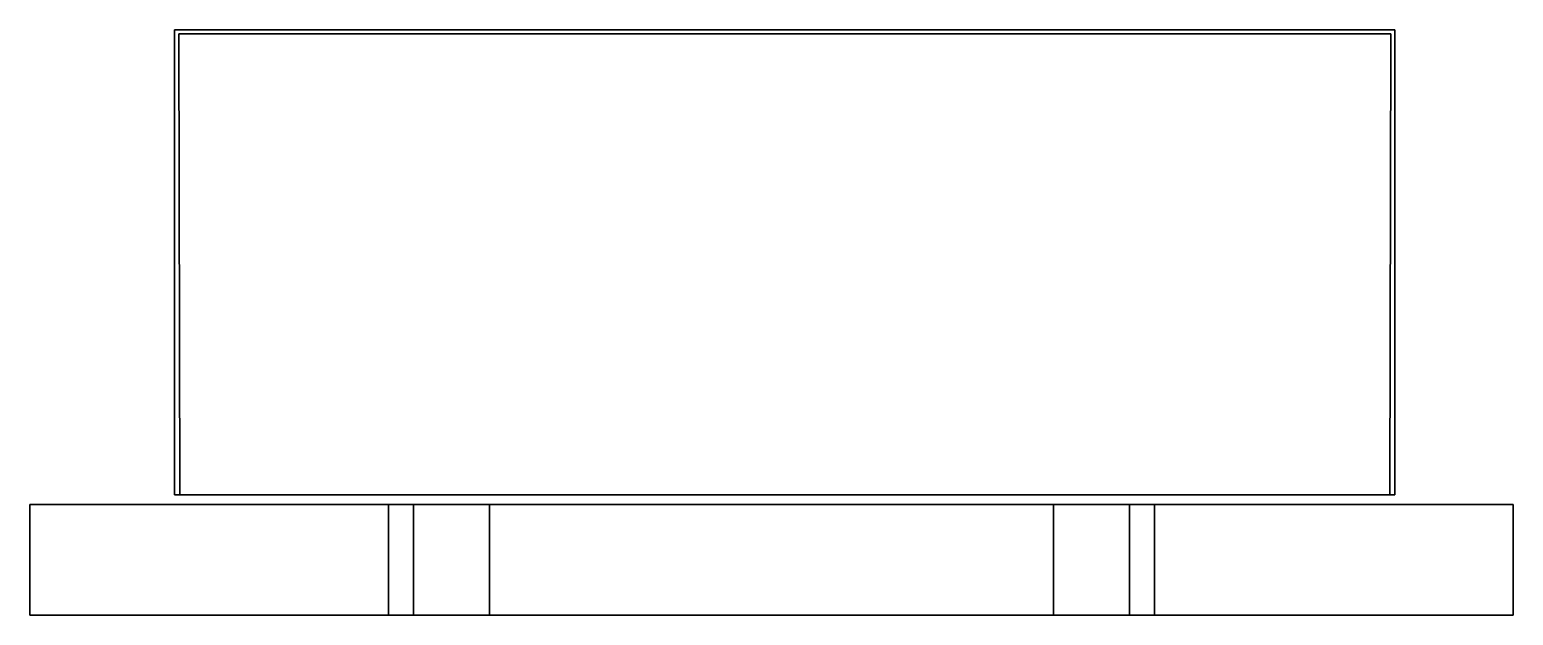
# Model space of a CAD drawing. Extents: x -20 to 21, y -16.2 to 0.
import ezdxf

# ---------------------------------------------------------------- set-up
doc = ezdxf.new("R2010")
doc.units = 0
doc.layers.add('METAL', color=174, linetype='CONTINUOUS')

msp = doc.modelspace()

# ---------------------------------------------------------------- meshes
at = {"layer": 'METAL'}
mesh = msp.add_polyface(dxfattribs=at)
corners = [(-15.997, 0, 82.954), (17.721, 0, 82.954), (17.721, 0, -81.887), (-15.997, 0, -81.887), (-15.997, 0, 82.954), (-15.997, 0, -81.887), (-15.997, -12.853, -81.887), (-15.997, -12.853, 82.954), (-15.997, 0, -81.887), (17.721, 0, -81.887), (17.721, -12.853, -81.887), (-15.997, -12.853, -81.887), (17.721, 0, -81.887), (17.721, 0, 82.954), (17.721, -12.853, 82.954), (17.721, -12.853, -81.887), (17.721, 0, 82.954), (-15.997, 0, 82.954), (-15.997, -12.853, 82.954), (17.721, -12.853, 82.954), (17.605, -0.115, -81.771), (17.605, -0.115, 82.839), (-15.881, -0.115, 82.839), (-15.881, -0.115, -81.771), (-15.855, -12.853, -81.745), (-15.881, -0.115, -81.771), (-15.881, -0.115, 82.839), (-15.855, -12.853, 82.813), (17.579, -12.853, -81.745), (17.605, -0.115, -81.771), (-15.881, -0.115, -81.771), (-15.855, -12.853, -81.745), (17.579, -12.853, 82.813), (17.605, -0.115, 82.839), (17.605, -0.115, -81.771), (17.579, -12.853, -81.745), (-15.855, -12.853, 82.813), (-15.881, -0.115, 82.839), (17.605, -0.115, 82.839), (17.579, -12.853, 82.813), (-15.997, -12.853, 82.954), (-15.997, -12.853, -81.887), (-15.855, -12.853, -81.745), (-15.855, -12.853, 82.813), (-15.997, -12.853, -81.887), (17.721, -12.853, -81.887), (17.579, -12.853, -81.745), (-15.855, -12.853, -81.745), (17.721, -12.853, -81.887), (17.721, -12.853, 82.954), (17.579, -12.853, 82.813), (17.579, -12.853, -81.745), (17.721, -12.853, 82.954), (-15.997, -12.853, 82.954), (-15.855, -12.853, 82.813), (17.579, -12.853, 82.813)]
mesh.append_faces([[corners[k] for k in face] for face in [(0, 1, 2, 3), (4, 5, 6, 7), (8, 9, 10, 11), (12, 13, 14, 15), (16, 17, 18, 19), (20, 21, 22, 23), (24, 25, 26, 27), (28, 29, 30, 31), (32, 33, 34, 35), (36, 37, 38, 39), (40, 41, 42, 43), (44, 45, 46, 47), (48, 49, 50, 51), (52, 53, 54, 55)]])
mesh = msp.add_polyface(dxfattribs=at)
corners = [(20.992, -16.181, -353.752), (20.992, -16.181, -353.752), (20.992, -16.181, -353.752), (20.992, -13.118, -353.752), (20.992, -13.118, -353.752), (20.992, -13.118, -353.752), (11.082, -16.181, -353.752), (11.082, -16.181, -353.752), (11.082, -13.118, -353.752), (11.082, -13.118, -353.752), (-10.09, -16.181, -353.752), (-10.09, -16.181, -353.752), (-10.09, -13.118, -353.752), (-10.09, -13.118, -353.752), (-20, -16.181, -353.752), (-20, -16.181, -353.752), (-20, -16.181, -353.752), (-20, -13.118, -353.752), (-20, -13.118, -353.752), (-20, -13.118, -353.752), (20.992, -16.181, -78.786), (20.992, -16.181, -78.786), (20.992, -13.118, -78.786), (20.992, -13.118, -78.786), (8.343, -16.181, -78.786), (8.343, -13.118, -78.786), (-7.351, -16.181, -78.786), (-7.351, -13.118, -78.786), (-20, -16.181, -78.786), (-20, -16.181, -78.786), (-20, -13.118, -78.786), (-20, -13.118, -78.786), (20.992, -16.181, -76.398), (20.992, -16.181, -76.398), (8.287, -16.181, -76.398), (8.287, -16.181, -76.398), (8.287, -16.181, -76.398), (-7.295, -13.118, -76.398), (-7.295, -13.118, -76.398), (-7.295, -13.118, -76.398), (-20, -13.118, -76.398), (-20, -13.118, -76.398), (20.992, -13.118, -76.398), (20.992, -13.118, -76.398), (8.287, -13.118, -76.398), (8.287, -13.118, -76.398), (8.287, -13.118, -76.398), (-7.295, -16.181, -76.398), (-7.295, -16.181, -76.398), (-7.295, -16.181, -76.398), (-20, -16.181, -76.398), (-20, -16.181, -76.398), (10.383, -16.181, -75.7), (10.383, -16.181, -75.7), (10.383, -16.181, -75.7), (10.383, -13.118, -75.7), (10.383, -13.118, -75.7), (10.383, -13.118, -75.7), (-9.391, -16.181, -75.7), (-9.391, -16.181, -75.7), (-9.391, -16.181, -75.7), (-9.391, -13.118, -75.7), (-9.391, -13.118, -75.7), (-9.391, -13.118, -75.7), (20.992, -13.118, -73.819), (20.992, -13.118, -73.819), (-20, -13.118, -73.703), (-20, -13.118, -73.703), (-20, -16.181, -73.699), (-20, -16.181, -73.699), (20.992, -16.181, -73.622), (20.992, -16.181, -73.622), (11.082, -16.181, -73.603), (11.082, -16.181, -73.603), (11.082, -16.181, -73.603), (11.082, -13.118, -73.603), (11.082, -13.118, -73.603), (11.082, -13.118, -73.603), (-10.09, -16.181, -73.603), (-10.09, -16.181, -73.603), (-10.09, -16.181, -73.603), (-10.09, -13.118, -73.603), (-10.09, -13.118, -73.603), (-10.09, -13.118, -73.603), (20.992, -16.181), (20.992, -16.181), (20.992, -13.118), (20.992, -13.118), (11.082, -16.181), (11.082, -16.181), (11.082, -13.118), (11.082, -13.118), (-10.09, -16.181), (-10.09, -16.181), (-10.09, -13.118), (-10.09, -13.118), (-20, -16.181), (-20, -16.181), (-20, -13.118), (-20, -13.118), (11.082, -16.181, 73.603), (11.082, -16.181, 73.603), (11.082, -16.181, 73.603), (11.082, -13.118, 73.603), (11.082, -13.118, 73.603), (11.082, -13.118, 73.603), (-10.09, -16.181, 73.603), (-10.09, -16.181, 73.603), (-10.09, -16.181, 73.603), (-10.09, -13.118, 73.603), (-10.09, -13.118, 73.603), (-10.09, -13.118, 73.603), (20.992, -16.181, 73.622), (20.992, -16.181, 73.622), (-20, -16.181, 73.699), (-20, -16.181, 73.699), (-20, -13.118, 73.703), (-20, -13.118, 73.703), (20.992, -13.118, 73.819), (20.992, -13.118, 73.819), (10.383, -16.181, 75.7), (10.383, -16.181, 75.7), (10.383, -16.181, 75.7), (10.383, -13.118, 75.7), (10.383, -13.118, 75.7), (10.383, -13.118, 75.7), (-9.391, -16.181, 75.7), (-9.391, -16.181, 75.7), (-9.391, -16.181, 75.7), (-9.391, -13.118, 75.7), (-9.391, -13.118, 75.7), (-9.391, -13.118, 75.7), (20.992, -13.118, 76.398), (20.992, -13.118, 76.398), (8.287, -13.118, 76.398), (8.287, -13.118, 76.398), (8.287, -13.118, 76.398), (-7.295, -16.181, 76.398), (-7.295, -16.181, 76.398), (-7.295, -16.181, 76.398), (-20, -16.181, 76.398), (-20, -16.181, 76.398), (20.992, -16.181, 76.398), (20.992, -16.181, 76.398), (8.287, -16.181, 76.398), (8.287, -16.181, 76.398), (8.287, -16.181, 76.398), (-7.295, -13.118, 76.398), (-7.295, -13.118, 76.398), (-7.295, -13.118, 76.398), (-20, -13.118, 76.398), (-20, -13.118, 76.398), (20.992, -16.181, 78.786), (20.992, -16.181, 78.786), (20.992, -13.118, 78.786), (20.992, -13.118, 78.786), (8.343, -16.181, 78.786), (8.343, -13.118, 78.786), (-7.351, -16.181, 78.786), (-7.351, -13.118, 78.786), (-20, -16.181, 78.786), (-20, -16.181, 78.786), (-20, -13.118, 78.786), (-20, -13.118, 78.786), (20.992, -16.181, 156.021), (20.992, -16.181, 156.021), (20.992, -16.181, 156.021), (20.992, -13.118, 156.021), (20.992, -13.118, 156.021), (20.992, -13.118, 156.021), (11.082, -16.181, 156.021), (11.082, -16.181, 156.021), (11.082, -13.118, 156.021), (11.082, -13.118, 156.021), (-10.09, -16.181, 156.021), (-10.09, -16.181, 156.021), (-10.09, -13.118, 156.021), (-10.09, -13.118, 156.021), (-20, -16.181, 156.021), (-20, -16.181, 156.021), (-20, -16.181, 156.021), (-20, -13.118, 156.021), (-20, -13.118, 156.021), (-20, -13.118, 156.021)]
mesh.append_faces([[corners[k] for k in face] for face in [(41, 51, 69, 67), (8, 6, 10, 12), (86, 84, 70, 64), (31, 29, 51, 41), (20, 22, 42, 32), (71, 85, 88, 72), (3, 0, 6, 8), (14, 17, 12, 10), (39, 49, 36, 46), (94, 92, 78, 81), (60, 48, 38, 63), (57, 45, 35, 54), (80, 59, 62, 83), (77, 56, 53, 74), (50, 58, 79, 68), (24, 21, 33, 34), (52, 34, 33, 33), (25, 44, 55, 23), (43, 23, 55, 55), (40, 66, 82, 61), (93, 96, 68, 79), (97, 99, 67, 69), (98, 95, 82, 66), (33, 71, 72, 52), (32, 42, 64, 70), (43, 55, 75, 65), (47, 26, 24, 34), (58, 50, 28, 26), (47, 58, 26, 26), (18, 30, 27, 13), (13, 27, 25, 9), (19, 16, 29, 31), (1, 4, 22, 20), (7, 2, 21, 24), (5, 9, 25, 23), (11, 7, 24, 26), (15, 11, 26, 28), (61, 37, 27, 40), (30, 40, 27, 27), (37, 44, 25, 27), (65, 75, 90, 87), (76, 73, 89, 91), (151, 117, 115, 141), (173, 177, 175, 171), (86, 118, 112, 84), (163, 151, 141, 161), (152, 142, 132, 154), (113, 101, 88, 85), (169, 173, 171, 166), (180, 175, 177, 183), (147, 134, 144, 137), (94, 110, 107, 92), (126, 129, 148, 138), (123, 120, 145, 135), (106, 109, 130, 127), (103, 100, 121, 124), (140, 114, 108, 128), (143, 153, 156, 146), (122, 143, 146, 146), (125, 136, 157, 155), (133, 125, 155, 155), (150, 131, 111, 116), (93, 108, 114, 96), (97, 115, 117, 99), (98, 116, 111, 95), (143, 122, 101, 113), (142, 112, 118, 132), (133, 119, 104, 125), (139, 146, 156, 158), (160, 140, 128, 158), (139, 158, 128, 128), (181, 176, 159, 162), (176, 172, 157, 159), (182, 163, 161, 179), (164, 152, 154, 167), (170, 156, 153, 165), (168, 155, 157, 172), (174, 158, 156, 170), (178, 160, 158, 174), (159, 149, 131, 150), (162, 159, 150, 150), (149, 159, 157, 136), (119, 87, 90, 104), (105, 91, 89, 102)]])

doc.saveas('drawing.dxf')
